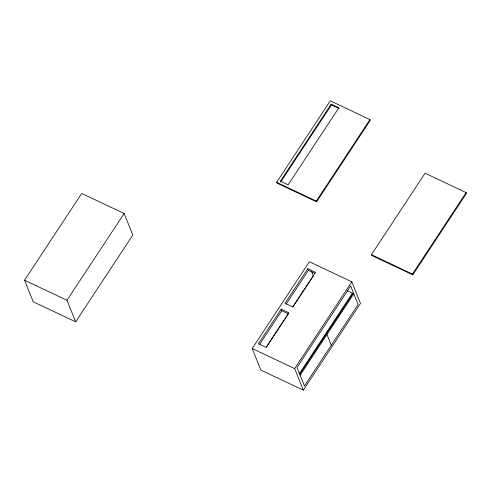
<?xml version="1.0" encoding="UTF-8"?>
<svg xmlns="http://www.w3.org/2000/svg" width="491" height="491" viewBox="0 0 491 491"><rect width="100%" height="100%" fill="white"/><g stroke="black" fill="none" stroke-linecap="round" stroke-linejoin="round"><path stroke-width="0.74" d="M24.55 280.208L81.709 193.436L124.143 213.493L132.816 235.066L75.657 321.838L33.222 301.781L24.55 280.208L66.985 300.265L75.657 321.838M66.985 300.265L124.143 213.493M276.623 182.321L330.296 100.839L369.95 119.583L370.263 120.363L316.591 201.838L276.936 183.094L276.623 182.321L316.284 201.065L316.591 201.838M280.392 181.204L331.161 104.141L338.876 107.787L288.107 184.855L280.392 181.204L280.705 181.983L331.468 104.914L331.161 104.141M316.284 201.065L369.95 119.583M252.214 348.524L309.373 261.752L351.802 281.809L360.474 303.389L303.315 390.161L260.887 370.104L252.214 348.524L294.643 368.581L303.315 390.161M281.165 309.177L258.401 343.737L266.116 347.382L288.886 312.822L281.165 309.177L281.791 310.729L288.223 313.767M307.808 268.73L285.044 303.291L292.759 306.943L315.523 272.376L307.808 268.73L308.434 270.283L314.866 273.321M259.451 344.651L281.791 310.729M286.087 304.205L308.434 270.283M266.392 347.137L288.61 313.399M292.808 307.035L313.35 275.844L311.638 271.584M294.643 368.581L351.802 281.809M371.423 254.682L425.096 173.206L466.137 192.607L466.45 193.386L412.778 274.862L371.736 255.461L371.423 254.682L412.465 274.082L412.778 274.862M299.166 373.964L352.415 293.121L347.591 290.844M299.897 374.105L352.728 293.9L353.808 293.778L300.136 375.259M412.465 274.082L466.137 192.607M325.895 334.641L326.969 334.518L331.272 345.222M331.468 104.914L339.183 108.566M352.415 293.121L352.728 293.9M350.684 286.014L297.012 367.489L304.438 385.957L358.105 304.481L350.684 286.014"/></g></svg>
